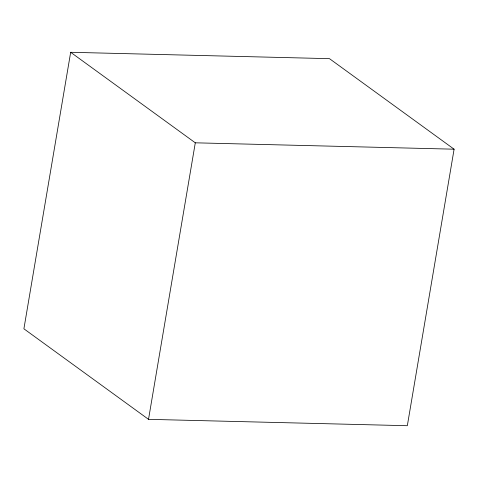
<?xml version="1.0" encoding="UTF-8"?>
<svg xmlns="http://www.w3.org/2000/svg" width="478" height="478" viewBox="0 0 478 478"><rect width="100%" height="100%" fill="white"/><g stroke="black" fill="none" stroke-linecap="round" stroke-linejoin="round"><path stroke-width="0.72" d="M70.672 52.287L23.9 328.804L148.521 419.337L407.328 425.713L454.1 149.196L329.479 58.663L70.672 52.287L195.293 142.814L454.1 149.196M148.521 419.337L195.293 142.814"/></g></svg>
